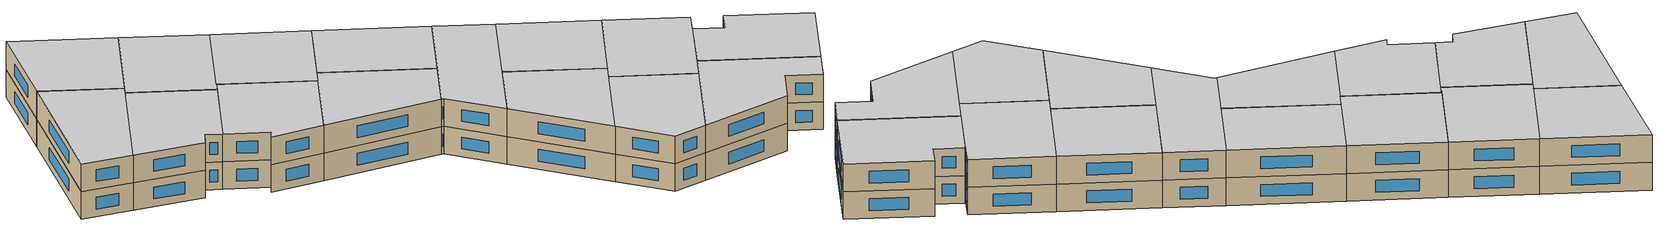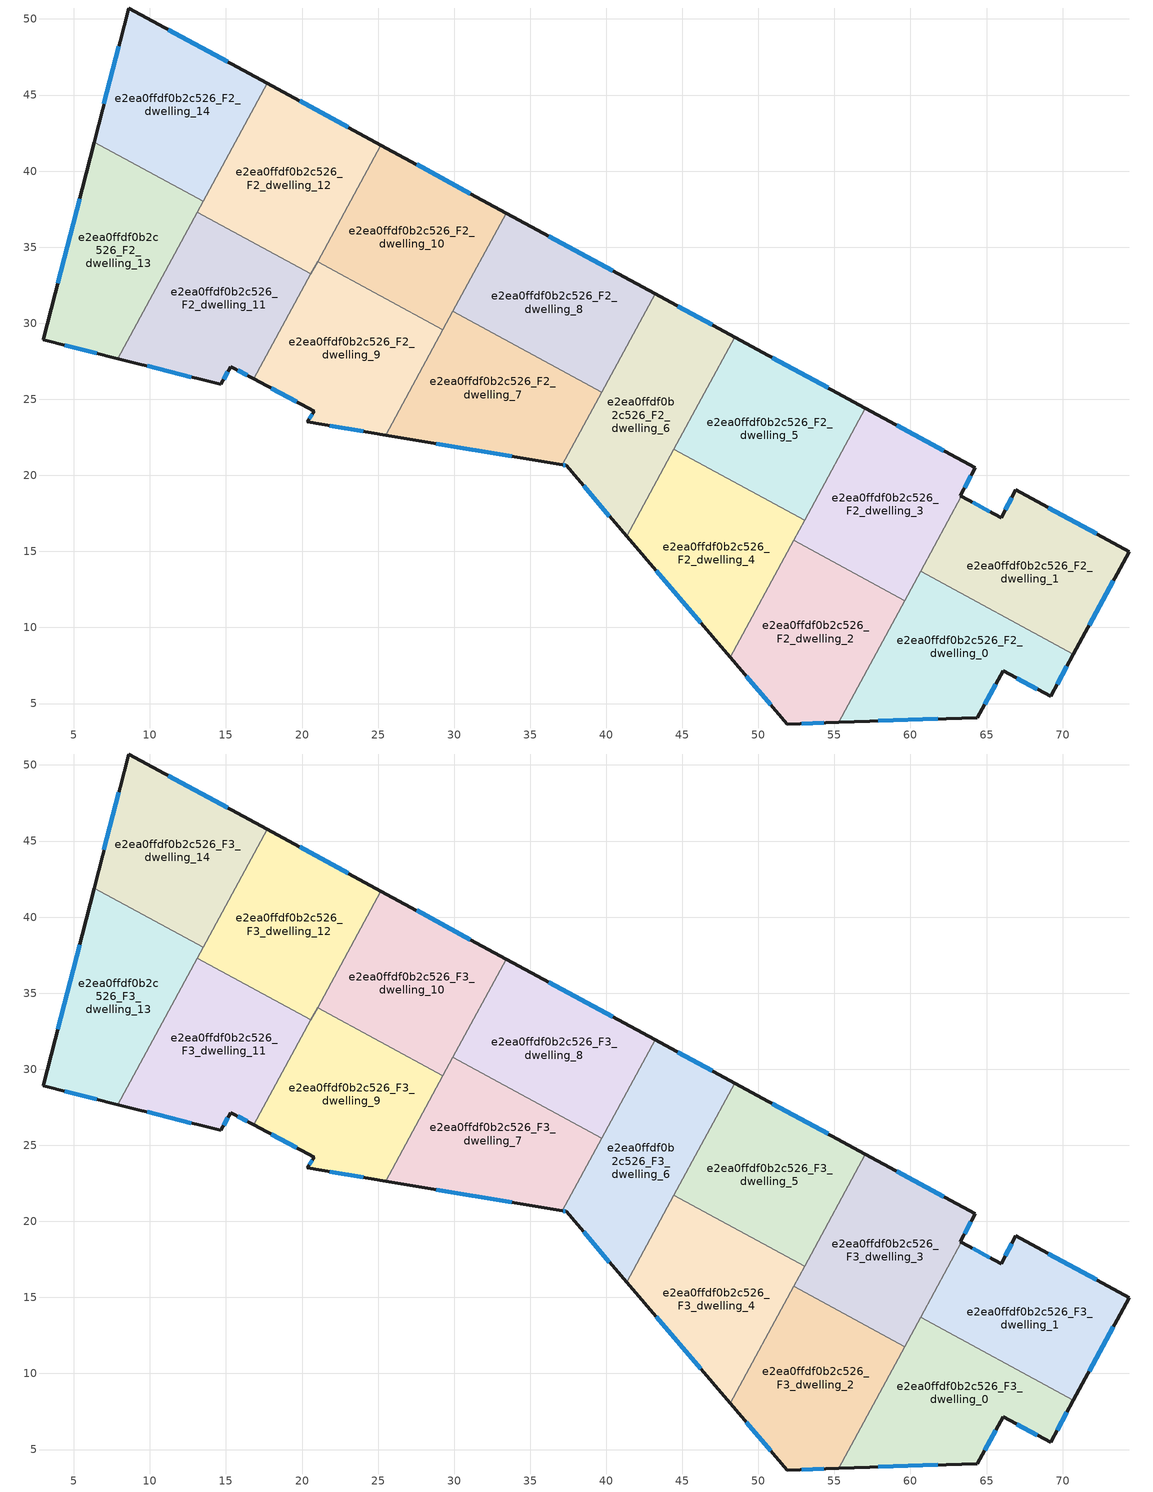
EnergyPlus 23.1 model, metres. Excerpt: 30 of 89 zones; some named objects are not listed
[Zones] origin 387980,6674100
e2ea0ffdf0b2c526_F2_dwelling_0
 floor to e2ea0ffdf0b2c526_F1_dwelling_0 (EU_floor_Construction): 70.71,8.22 69.22,5.47 66.1,7.14 64.4,4.07 55.28,3.77 60.66,13.68 z6
 wall outside (EU_wall_Construction): 55.28,3.77 64.4,4.07 66.1,7.14 69.22,5.47 70.71,8.22 z6:9
 wall to e2ea0ffdf0b2c526_F2_dwelling_1 (EU_wall_Construction): 70.71,8.22 60.66,13.68 z6:9
 wall to e2ea0ffdf0b2c526_F2_dwelling_2 (EU_wall_Construction): 59.62,11.77 55.28,3.77 z6:9
 wall to e2ea0ffdf0b2c526_F2_dwelling_3 (EU_wall_Construction): 60.66,13.68 59.62,11.77 z6:9
 window (EU_Window_Construction): 57.88,3.85 61.79,3.99 / 69.64,6.26 70.28,7.44 / 66.99,6.66 68.33,5.95 / 64.89,4.95 65.62,6.26 z6.86:8.14
e2ea0ffdf0b2c526_F2_dwelling_1
 floor to e2ea0ffdf0b2c526_F1_dwelling_1 (EU_floor_Construction): 74.39,14.99 70.71,8.22 60.66,13.68 63.34,18.62 65.96,17.2 66.93,19.04 z6
 wall outside (EU_wall_Construction): 70.71,8.22 74.39,14.99 66.93,19.04 65.96,17.2 63.34,18.62 z6:9
 wall to e2ea0ffdf0b2c526_F2_dwelling_3 (EU_wall_Construction): 63.34,18.62 60.66,13.68 z6:9
 window (EU_Window_Construction): 66.66,18.51 66.24,17.73 / 72.26,16.15 69.06,17.88 / 71.76,10.16 73.34,13.06 / 65.21,17.61 64.09,18.22 z6.86:8.14
e2ea0ffdf0b2c526_F2_dwelling_10
 floor to e2ea0ffdf0b2c526_F1_dwelling_10 (EU_floor_Construction): 33.42,37.24 29.26,29.57 21.02,34.04 25.19,41.72 z6
 wall outside (EU_wall_Construction): 33.42,37.24 25.19,41.72 z6:9
 wall to e2ea0ffdf0b2c526_F2_dwelling_9 (EU_wall_Construction): 21.02,34.04 29.26,29.57 z6:9
 wall to e2ea0ffdf0b2c526_F2_dwelling_12 (EU_wall_Construction): 25.19,41.72 21.02,34.04 z6:9
 wall to e2ea0ffdf0b2c526_F2_dwelling_8 (EU_wall_Construction): 29.92,30.78 33.42,37.24 z6:9
 wall to e2ea0ffdf0b2c526_F2_dwelling_7 (EU_wall_Construction): 29.26,29.57 29.92,30.78 z6:9
 window (EU_Window_Construction): 31.07,38.52 27.54,40.44 z6.86:8.14
e2ea0ffdf0b2c526_F2_dwelling_11
 floor to e2ea0ffdf0b2c526_F1_dwelling_11 (EU_floor_Construction): 20.59,33.25 16.83,26.34 15.33,27.14 14.64,25.98 7.89,27.68 13.12,37.3 z6
 wall outside (EU_wall_Construction): 7.89,27.68 14.64,25.98 15.33,27.14 16.83,26.34 z6:9
 wall to e2ea0ffdf0b2c526_F2_dwelling_12 (EU_wall_Construction): 20.59,33.25 13.12,37.3 z6:9
 wall to e2ea0ffdf0b2c526_F2_dwelling_13 (EU_wall_Construction): 13.12,37.3 7.89,27.68 z6:9
 wall to e2ea0ffdf0b2c526_F2_dwelling_9 (EU_wall_Construction): 16.83,26.34 20.59,33.25 z6:9
 window (EU_Window_Construction): 15.76,26.91 16.4,26.57 / 14.84,26.31 15.13,26.81 / 9.82,27.19 12.71,26.46 z6.86:8.14
e2ea0ffdf0b2c526_F2_dwelling_12
 floor to e2ea0ffdf0b2c526_F1_dwelling_12 (EU_floor_Construction): 25.19,41.72 20.59,33.25 13.12,37.3 17.72,45.77 z6
 wall outside (EU_wall_Construction): 25.19,41.72 17.72,45.77 z6:9
 wall to e2ea0ffdf0b2c526_F2_dwelling_14 (EU_wall_Construction): 17.72,45.77 13.5,38.01 z6:9
 wall to e2ea0ffdf0b2c526_F2_dwelling_9 (EU_wall_Construction): 20.59,33.25 21.02,34.04 z6:9
 wall to e2ea0ffdf0b2c526_F2_dwelling_13 (EU_wall_Construction): 13.5,38.01 13.12,37.31 z6:9
 window (EU_Window_Construction): 23.05,42.87 19.85,44.61 z6.86:8.14
e2ea0ffdf0b2c526_F2_dwelling_13
 floor to e2ea0ffdf0b2c526_F1_dwelling_13 (EU_floor_Construction): 13.5,38.01 7.89,27.68 2.98,28.92 6.33,41.9 z6
 wall outside (EU_wall_Construction): 6.33,41.9 2.98,28.92 7.89,27.68 z6:9
 wall to e2ea0ffdf0b2c526_F2_dwelling_14 (EU_wall_Construction): 13.5,38.01 6.33,41.9 z6:9
 window (EU_Window_Construction): 5.38,38.19 3.94,32.63 / 4.39,28.56 6.49,28.03 z6.86:8.14
e2ea0ffdf0b2c526_F2_dwelling_14
 floor to e2ea0ffdf0b2c526_F1_dwelling_14 (EU_floor_Construction): 17.72,45.77 13.5,38.01 6.33,41.9 8.61,50.72 z6
 wall outside (EU_wall_Construction): 17.72,45.77 8.61,50.72 6.33,41.9 z6:9
 window (EU_Window_Construction): 7.96,48.2 6.98,44.42 / 15.12,47.19 11.21,49.31 z6.86:8.14
e2ea0ffdf0b2c526_F2_dwelling_2
 floor to e2ea0ffdf0b2c526_F1_dwelling_2 (EU_floor_Construction): 59.62,11.77 55.28,3.77 51.89,3.65 48.14,8.04 52.32,15.74 z6
 wall outside (EU_wall_Construction): 48.14,8.04 51.89,3.65 55.28,3.77 z6:9
 wall to e2ea0ffdf0b2c526_F2_dwelling_3 (EU_wall_Construction): 59.62,11.77 52.32,15.74 z6:9
 wall to e2ea0ffdf0b2c526_F2_dwelling_4 (EU_wall_Construction): 52.32,15.74 48.14,8.04 z6:9
 window (EU_Window_Construction): 49.21,6.79 50.82,4.91 / 52.86,3.69 54.31,3.73 z6.86:8.14
e2ea0ffdf0b2c526_F2_dwelling_3
 floor to e2ea0ffdf0b2c526_F1_dwelling_3 (EU_floor_Construction): 64.25,20.5 63.28,18.66 63.34,18.62 59.62,11.77 52.32,15.74 57.04,24.42 z6
 wall outside (EU_wall_Construction): 63.34,18.62 63.28,18.66 64.25,20.5 57.04,24.42 z6:9
 wall to e2ea0ffdf0b2c526_F2_dwelling_5 (EU_wall_Construction): 57.04,24.42 53.04,17.05 z6:9
 wall to e2ea0ffdf0b2c526_F2_dwelling_4 (EU_wall_Construction): 53.03,17.05 52.32,15.74 z6:9
 window (EU_Window_Construction): 62.19,21.62 59.1,23.3 / 63.55,19.18 63.97,19.97 z6.86:8.14
e2ea0ffdf0b2c526_F2_dwelling_4
 floor to e2ea0ffdf0b2c526_F1_dwelling_4 (EU_floor_Construction): 53.03,17.05 48.14,8.04 41.34,16 44.45,21.71 z6
 wall outside (EU_wall_Construction): 41.34,16 48.14,8.04 z6:9
 wall to e2ea0ffdf0b2c526_F2_dwelling_5 (EU_wall_Construction): 53.03,17.05 44.45,21.71 z6:9
 wall to e2ea0ffdf0b2c526_F2_dwelling_6 (EU_wall_Construction): 44.45,21.71 41.34,16 z6:9
 window (EU_Window_Construction): 43.29,13.72 46.2,10.31 z6.86:8.14
e2ea0ffdf0b2c526_F2_dwelling_5
 floor to e2ea0ffdf0b2c526_F1_dwelling_5 (EU_floor_Construction): 57.04,24.42 53.03,17.05 44.45,21.71 48.45,29.08 z6
 wall outside (EU_wall_Construction): 57.04,24.42 48.45,29.08 z6:9
 wall to e2ea0ffdf0b2c526_F2_dwelling_6 (EU_wall_Construction): 48.45,29.08 44.45,21.71 z6:9
 window (EU_Window_Construction): 54.58,25.75 50.9,27.75 z6.86:8.14
e2ea0ffdf0b2c526_F2_dwelling_6
 floor to e2ea0ffdf0b2c526_F1_dwelling_6 (EU_floor_Construction): 48.45,29.08 41.34,16 37.37,20.65 37.12,20.69 43.22,31.92 z6
 wall outside (EU_wall_Construction): 48.45,29.08 43.22,31.92 / 37.12,20.69 37.37,20.65 41.34,16 z6:9
 wall to e2ea0ffdf0b2c526_F2_dwelling_8 (EU_wall_Construction): 43.22,31.92 39.71,25.47 z6:9
 wall to e2ea0ffdf0b2c526_F2_dwelling_7 (EU_wall_Construction): 39.71,25.46 37.12,20.69 z6:9
 window (EU_Window_Construction): 46.95,29.89 44.71,31.11 / 38.51,19.32 40.21,17.33 / 37.19,20.68 37.3,20.66 z6.86:8.14
e2ea0ffdf0b2c526_F2_dwelling_7
 floor to e2ea0ffdf0b2c526_F1_dwelling_7 (EU_floor_Construction): 39.71,25.46 37.12,20.69 25.5,22.65 29.92,30.78 z6
 wall outside (EU_wall_Construction): 25.5,22.65 37.12,20.69 z6:9
 wall to e2ea0ffdf0b2c526_F2_dwelling_8 (EU_wall_Construction): 39.71,25.46 29.92,30.78 z6:9
 wall to e2ea0ffdf0b2c526_F2_dwelling_9 (EU_wall_Construction): 29.26,29.57 25.5,22.65 z6:9
 window (EU_Window_Construction): 28.82,22.09 33.8,21.25 z6.86:8.14
e2ea0ffdf0b2c526_F2_dwelling_8
 floor to e2ea0ffdf0b2c526_F1_dwelling_8 (EU_floor_Construction): 43.22,31.92 39.71,25.46 29.92,30.78 33.42,37.24 z6
 wall outside (EU_wall_Construction): 43.22,31.92 33.42,37.24 z6:9
 window (EU_Window_Construction): 40.42,33.44 36.22,35.72 z6.86:8.14
e2ea0ffdf0b2c526_F2_dwelling_9
 floor to e2ea0ffdf0b2c526_F1_dwelling_9 (EU_floor_Construction): 29.26,29.57 25.5,22.65 20.34,23.51 20.79,24.23 16.83,26.34 21.02,34.04 z6
 wall outside (EU_wall_Construction): 16.83,26.34 20.79,24.23 20.34,23.51 25.5,22.65 z6:9
 window (EU_Window_Construction): 20.66,24.02 20.47,23.72 / 17.96,25.74 19.66,24.83 / 21.82,23.26 24.02,22.89 z6.86:8.14
e2ea0ffdf0b2c526_F3_dwelling_0
 floor to e2ea0ffdf0b2c526_F2_dwelling_0 (EU_floor_Construction): 70.71,8.22 69.22,5.47 66.1,7.14 64.4,4.07 55.28,3.77 60.66,13.68 z9
 wall outside (EU_wall_Construction): 55.28,3.77 64.4,4.07 66.1,7.14 69.22,5.47 70.71,8.22 z9:12
 wall to e2ea0ffdf0b2c526_F3_dwelling_1 (EU_wall_Construction): 70.71,8.22 60.66,13.68 z9:12
 wall to e2ea0ffdf0b2c526_F3_dwelling_2 (EU_wall_Construction): 59.62,11.77 55.28,3.77 z9:12
 wall to e2ea0ffdf0b2c526_F3_dwelling_3 (EU_wall_Construction): 60.66,13.68 59.62,11.77 z9:12
 window (EU_Window_Construction): 57.88,3.85 61.79,3.99 / 69.64,6.26 70.28,7.44 / 66.99,6.66 68.33,5.95 / 64.89,4.95 65.62,6.26 z9.86:11.14
 ceiling to e2ea0ffdf0b2c526_F4_dwelling_0 (EU_floor_Construction): 69.22,5.47 70.71,8.22 60.66,13.68 55.28,3.77 64.4,4.07 66.1,7.14 z12
e2ea0ffdf0b2c526_F3_dwelling_1
 floor to e2ea0ffdf0b2c526_F2_dwelling_1 (EU_floor_Construction): 74.39,14.99 70.71,8.22 60.66,13.68 63.34,18.62 65.96,17.2 66.93,19.04 z9
 wall outside (EU_wall_Construction): 70.71,8.22 74.39,14.99 66.93,19.04 65.96,17.2 63.34,18.62 z9:12
 wall to e2ea0ffdf0b2c526_F3_dwelling_3 (EU_wall_Construction): 63.34,18.62 60.66,13.68 z9:12
 window (EU_Window_Construction): 66.66,18.51 66.24,17.73 / 72.26,16.15 69.06,17.88 / 71.76,10.16 73.34,13.06 / 65.21,17.61 64.09,18.22 z9.86:11.14
 ceiling to e2ea0ffdf0b2c526_F4_dwelling_1 (EU_floor_Construction): 70.71,8.22 74.39,14.99 66.93,19.04 65.96,17.2 63.34,18.62 60.66,13.68 z12
e2ea0ffdf0b2c526_F3_dwelling_10
 floor to e2ea0ffdf0b2c526_F2_dwelling_10 (EU_floor_Construction): 33.42,37.24 29.26,29.57 21.02,34.04 25.19,41.72 z9
 wall outside (EU_wall_Construction): 33.42,37.24 25.19,41.72 z9:12
 wall to e2ea0ffdf0b2c526_F3_dwelling_9 (EU_wall_Construction): 21.02,34.04 29.26,29.57 z9:12
 wall to e2ea0ffdf0b2c526_F3_dwelling_12 (EU_wall_Construction): 25.19,41.72 21.02,34.04 z9:12
 wall to e2ea0ffdf0b2c526_F3_dwelling_8 (EU_wall_Construction): 29.92,30.78 33.42,37.24 z9:12
 wall to e2ea0ffdf0b2c526_F3_dwelling_7 (EU_wall_Construction): 29.26,29.57 29.92,30.78 z9:12
 window (EU_Window_Construction): 31.07,38.52 27.54,40.44 z9.86:11.14
 ceiling to e2ea0ffdf0b2c526_F4_dwelling_10 (EU_floor_Construction): 29.26,29.57 33.42,37.24 25.19,41.72 21.02,34.04 z12
e2ea0ffdf0b2c526_F3_dwelling_11
 floor to e2ea0ffdf0b2c526_F2_dwelling_11 (EU_floor_Construction): 20.59,33.25 16.83,26.34 15.33,27.14 14.64,25.98 7.89,27.68 13.12,37.3 z9
 wall outside (EU_wall_Construction): 7.89,27.68 14.64,25.98 15.33,27.14 16.83,26.34 z9:12
 wall to e2ea0ffdf0b2c526_F3_dwelling_12 (EU_wall_Construction): 20.59,33.25 13.12,37.3 z9:12
 wall to e2ea0ffdf0b2c526_F3_dwelling_13 (EU_wall_Construction): 13.12,37.3 7.89,27.68 z9:12
 wall to e2ea0ffdf0b2c526_F3_dwelling_9 (EU_wall_Construction): 16.83,26.34 20.59,33.25 z9:12
 window (EU_Window_Construction): 15.76,26.91 16.4,26.57 / 14.84,26.31 15.13,26.81 / 9.82,27.19 12.71,26.46 z9.86:11.14
 ceiling to e2ea0ffdf0b2c526_F4_dwelling_11 (EU_floor_Construction): 16.83,26.34 20.59,33.25 13.12,37.3 7.89,27.68 14.64,25.98 15.33,27.14 z12
e2ea0ffdf0b2c526_F3_dwelling_12
 floor to e2ea0ffdf0b2c526_F2_dwelling_12 (EU_floor_Construction): 25.19,41.72 20.59,33.25 13.12,37.3 17.72,45.77 z9
 wall outside (EU_wall_Construction): 25.19,41.72 17.72,45.77 z9:12
 wall to e2ea0ffdf0b2c526_F3_dwelling_14 (EU_wall_Construction): 17.72,45.77 13.5,38.01 z9:12
 wall to e2ea0ffdf0b2c526_F3_dwelling_9 (EU_wall_Construction): 20.59,33.25 21.02,34.04 z9:12
 wall to e2ea0ffdf0b2c526_F3_dwelling_13 (EU_wall_Construction): 13.5,38.01 13.12,37.31 z9:12
 window (EU_Window_Construction): 23.05,42.87 19.85,44.61 z9.86:11.14
 ceiling to e2ea0ffdf0b2c526_F4_dwelling_12 (EU_floor_Construction): 20.59,33.25 25.19,41.72 17.72,45.77 13.12,37.3 z12
e2ea0ffdf0b2c526_F3_dwelling_13
 floor to e2ea0ffdf0b2c526_F2_dwelling_13 (EU_floor_Construction): 13.5,38.01 7.89,27.68 2.98,28.92 6.33,41.9 z9
 wall outside (EU_wall_Construction): 6.33,41.9 2.98,28.92 7.89,27.68 z9:12
 wall to e2ea0ffdf0b2c526_F3_dwelling_14 (EU_wall_Construction): 13.5,38.01 6.33,41.9 z9:12
 window (EU_Window_Construction): 5.38,38.19 3.94,32.63 / 4.39,28.56 6.49,28.03 z9.86:11.14
 ceiling to e2ea0ffdf0b2c526_F4_dwelling_13 (EU_floor_Construction): 7.89,27.68 13.5,38.01 6.33,41.9 2.98,28.92 z12
e2ea0ffdf0b2c526_F3_dwelling_14
 floor to e2ea0ffdf0b2c526_F2_dwelling_14 (EU_floor_Construction): 17.72,45.77 13.5,38.01 6.33,41.9 8.61,50.72 z9
 wall outside (EU_wall_Construction): 17.72,45.77 8.61,50.72 6.33,41.9 z9:12
 window (EU_Window_Construction): 7.96,48.2 6.98,44.42 / 15.12,47.19 11.21,49.31 z9.86:11.14
 ceiling to e2ea0ffdf0b2c526_F4_dwelling_14 (EU_floor_Construction): 13.5,38.01 17.72,45.77 8.61,50.72 6.33,41.9 z12
e2ea0ffdf0b2c526_F3_dwelling_2
 floor to e2ea0ffdf0b2c526_F2_dwelling_2 (EU_floor_Construction): 59.62,11.77 55.28,3.77 51.89,3.65 48.14,8.04 52.32,15.74 z9
 wall outside (EU_wall_Construction): 48.14,8.04 51.89,3.65 55.28,3.77 z9:12
 wall to e2ea0ffdf0b2c526_F3_dwelling_3 (EU_wall_Construction): 59.62,11.77 52.32,15.74 z9:12
 wall to e2ea0ffdf0b2c526_F3_dwelling_4 (EU_wall_Construction): 52.32,15.74 48.14,8.04 z9:12
 window (EU_Window_Construction): 49.21,6.79 50.82,4.91 / 52.86,3.69 54.31,3.73 z9.86:11.14
 ceiling to e2ea0ffdf0b2c526_F4_dwelling_2 (EU_floor_Construction): 55.28,3.77 59.62,11.77 52.32,15.74 48.14,8.04 51.89,3.65 z12
e2ea0ffdf0b2c526_F3_dwelling_3
 floor to e2ea0ffdf0b2c526_F2_dwelling_3 (EU_floor_Construction): 64.25,20.5 63.28,18.66 63.34,18.62 59.62,11.77 52.32,15.74 57.04,24.42 z9
 wall outside (EU_wall_Construction): 63.34,18.62 63.28,18.66 64.25,20.5 57.04,24.42 z9:12
 wall to e2ea0ffdf0b2c526_F3_dwelling_5 (EU_wall_Construction): 57.04,24.42 53.04,17.05 z9:12
 wall to e2ea0ffdf0b2c526_F3_dwelling_4 (EU_wall_Construction): 53.03,17.05 52.32,15.74 z9:12
 window (EU_Window_Construction): 62.19,21.62 59.1,23.3 / 63.55,19.18 63.97,19.97 z9.86:11.14
 ceiling to e2ea0ffdf0b2c526_F4_dwelling_3 (EU_floor_Construction): 59.62,11.77 63.34,18.62 63.28,18.66 64.25,20.5 57.04,24.42 52.32,15.74 z12
e2ea0ffdf0b2c526_F3_dwelling_4
 floor to e2ea0ffdf0b2c526_F2_dwelling_4 (EU_floor_Construction): 53.03,17.05 48.14,8.04 41.34,16 44.45,21.71 z9
 wall outside (EU_wall_Construction): 41.34,16 48.14,8.04 z9:12
 wall to e2ea0ffdf0b2c526_F3_dwelling_5 (EU_wall_Construction): 53.03,17.05 44.45,21.71 z9:12
 wall to e2ea0ffdf0b2c526_F3_dwelling_6 (EU_wall_Construction): 44.45,21.71 41.34,16 z9:12
 window (EU_Window_Construction): 43.29,13.72 46.2,10.31 z9.86:11.14
 ceiling to e2ea0ffdf0b2c526_F4_dwelling_4 (EU_floor_Construction): 48.14,8.04 53.03,17.05 44.45,21.71 41.34,16 z12
e2ea0ffdf0b2c526_F3_dwelling_5
 floor to e2ea0ffdf0b2c526_F2_dwelling_5 (EU_floor_Construction): 57.04,24.42 53.03,17.05 44.45,21.71 48.45,29.08 z9
 wall outside (EU_wall_Construction): 57.04,24.42 48.45,29.08 z9:12
 wall to e2ea0ffdf0b2c526_F3_dwelling_6 (EU_wall_Construction): 48.45,29.08 44.45,21.71 z9:12
 window (EU_Window_Construction): 54.58,25.75 50.9,27.75 z9.86:11.14
 ceiling to e2ea0ffdf0b2c526_F4_dwelling_5 (EU_floor_Construction): 53.03,17.05 57.04,24.42 48.45,29.08 44.45,21.71 z12
e2ea0ffdf0b2c526_F3_dwelling_6
 floor to e2ea0ffdf0b2c526_F2_dwelling_6 (EU_floor_Construction): 48.45,29.08 41.34,16 37.37,20.65 37.12,20.69 43.22,31.92 z9
 wall outside (EU_wall_Construction): 48.45,29.08 43.22,31.92 / 37.12,20.69 37.37,20.65 41.34,16 z9:12
 wall to e2ea0ffdf0b2c526_F3_dwelling_8 (EU_wall_Construction): 43.22,31.92 39.71,25.47 z9:12
 wall to e2ea0ffdf0b2c526_F3_dwelling_7 (EU_wall_Construction): 39.71,25.46 37.12,20.69 z9:12
 window (EU_Window_Construction): 46.95,29.89 44.71,31.11 / 38.51,19.32 40.21,17.33 / 37.19,20.68 37.3,20.66 z9.86:11.14
 ceiling to e2ea0ffdf0b2c526_F4_dwelling_6 (EU_floor_Construction): 41.34,16 48.45,29.08 43.22,31.92 37.12,20.69 37.37,20.65 z12
e2ea0ffdf0b2c526_F3_dwelling_7
 floor to e2ea0ffdf0b2c526_F2_dwelling_7 (EU_floor_Construction): 39.71,25.46 37.12,20.69 25.5,22.65 29.92,30.78 z9
 wall outside (EU_wall_Construction): 25.5,22.65 37.12,20.69 z9:12
 wall to e2ea0ffdf0b2c526_F3_dwelling_8 (EU_wall_Construction): 39.71,25.46 29.92,30.78 z9:12
 wall to e2ea0ffdf0b2c526_F3_dwelling_9 (EU_wall_Construction): 29.26,29.57 25.5,22.65 z9:12
 window (EU_Window_Construction): 28.82,22.09 33.8,21.25 z9.86:11.14
 ceiling to e2ea0ffdf0b2c526_F4_dwelling_7 (EU_floor_Construction): 37.12,20.69 39.71,25.46 29.92,30.78 25.5,22.65 z12
e2ea0ffdf0b2c526_F3_dwelling_8
 floor to e2ea0ffdf0b2c526_F2_dwelling_8 (EU_floor_Construction): 43.22,31.92 39.71,25.46 29.92,30.78 33.42,37.24 z9
 wall outside (EU_wall_Construction): 43.22,31.92 33.42,37.24 z9:12
 window (EU_Window_Construction): 40.42,33.44 36.22,35.72 z9.86:11.14
 ceiling to e2ea0ffdf0b2c526_F4_dwelling_8 (EU_floor_Construction): 39.71,25.46 43.22,31.92 33.42,37.24 29.92,30.78 z12
e2ea0ffdf0b2c526_F3_dwelling_9
 floor to e2ea0ffdf0b2c526_F2_dwelling_9 (EU_floor_Construction): 29.26,29.57 25.5,22.65 20.34,23.51 20.79,24.23 16.83,26.34 21.02,34.04 z9
 wall outside (EU_wall_Construction): 16.83,26.34 20.79,24.23 20.34,23.51 25.5,22.65 z9:12
 window (EU_Window_Construction): 20.66,24.02 20.47,23.72 / 17.96,25.74 19.66,24.83 / 21.82,23.26 24.02,22.89 z9.86:11.14
 ceiling to e2ea0ffdf0b2c526_F4_dwelling_9 (EU_floor_Construction): 25.5,22.65 29.26,29.57 21.02,34.04 16.83,26.34 20.79,24.23 20.34,23.51 z12
[Building]
EU S2 Campaign: North Axis=0; Terrain=City; Solar Distribution=FullExterior
[Site:Location]
Helsinki-Vantaa.AP: Latitude=60.317; Longitude=24.963; Time Zone=2; Elevation=54.6
[SizingPeriod:WeatherFileDays]
AnnualSizingPeriod: Begin Month=1; Begin Day of Month=1; End Month=12; End Day of Month=31; Day of Week for Start Day=Monday; Use Weather File Daylight Saving Period=No; Use Weather File Rain and Snow Indicators=No
[MATERIAL]
EU_InternalMass_Material: Roughness=MediumRough; Thickness=0.1; Conductivity=1; Density=1800; Specific Heat=900; Thermal Absorptance=0.9; Solar Absorptance=0.7; Visible Absorptance=0.7
[MATERIAL:NOMASS] Roughness=MediumRough; Thermal Absorptance=0.9; Solar Absorptance=0.7; Visible Absorptance=0.7
Name | Thermal Resistance
EU_wall_NoMass | 5.91765
EU_floor_NoMass | 6.2875
[WINDOWMATERIAL:SIMPLEGLAZINGSYSTEM]
EU_Window_SimpleGlazing: UFactor=0.994035; Solar Heat Gain Coefficient=0.7; Visible Transmittance=0.7
[CONSTRUCTION]
EU_wall_Construction: EU_wall_NoMass
EU_floor_Construction: EU_floor_NoMass
EU_Window_Construction: EU_Window_SimpleGlazing
EU_InternalMass_Construction: EU_InternalMass_Material
[ZONE] Type=1; Multiplier=1; Ceiling Height=autocalculate; Floor Area=autocalculate; Part of Total Floor Area=Yes
Name | Volume
e2ea0ffdf0b2c526_F2_dwelling_0; e2ea0ffdf0b2c526_F3_dwelling_0 | 245.639
e2ea0ffdf0b2c526_F2_dwelling_1; e2ea0ffdf0b2c526_F3_dwelling_1 | 245.644
e2ea0ffdf0b2c526_F2_dwelling_10; e2ea0ffdf0b2c526_F3_dwelling_10; e2ea0ffdf0b2c526_F2_dwelling_4; e2ea0ffdf0b2c526_F3_dwelling_4 | 245.629
e2ea0ffdf0b2c526_F2_dwelling_11; e2ea0ffdf0b2c526_F3_dwelling_11 | 245.632
e2ea0ffdf0b2c526_F2_dwelling_12; e2ea0ffdf0b2c526_F3_dwelling_12 | 245.624
e2ea0ffdf0b2c526_F2_dwelling_13; e2ea0ffdf0b2c526_F3_dwelling_13 | 245.628
e2ea0ffdf0b2c526_F2_dwelling_14; e2ea0ffdf0b2c526_F3_dwelling_14 | 245.63
e2ea0ffdf0b2c526_F2_dwelling_2; e2ea0ffdf0b2c526_F3_dwelling_2 | 245.616
e2ea0ffdf0b2c526_F2_dwelling_3; e2ea0ffdf0b2c526_F3_dwelling_3 | 245.606
e2ea0ffdf0b2c526_F2_dwelling_5; e2ea0ffdf0b2c526_F3_dwelling_5 | 245.646
e2ea0ffdf0b2c526_F2_dwelling_6; e2ea0ffdf0b2c526_F3_dwelling_6 | 245.645
e2ea0ffdf0b2c526_F2_dwelling_7; e2ea0ffdf0b2c526_F3_dwelling_7 | 245.613
e2ea0ffdf0b2c526_F2_dwelling_8; e2ea0ffdf0b2c526_F3_dwelling_8 | 245.642
e2ea0ffdf0b2c526_F2_dwelling_9; e2ea0ffdf0b2c526_F3_dwelling_9 | 245.641
[INTERNALMASS] Construction=EU_InternalMass_Construction
Name | Zone or ZoneList | Surface Area
e2ea0ffdf0b2c526_F2_dwelling_0_EU_InternalMass | e2ea0ffdf0b2c526_F2_dwelling_0 | 81.8776
e2ea0ffdf0b2c526_F2_dwelling_1_EU_InternalMass | e2ea0ffdf0b2c526_F2_dwelling_1 | 81.8821
e2ea0ffdf0b2c526_F2_dwelling_2_EU_InternalMass | e2ea0ffdf0b2c526_F2_dwelling_2 | 81.8717
e2ea0ffdf0b2c526_F2_dwelling_3_EU_InternalMass | e2ea0ffdf0b2c526_F2_dwelling_3 | 81.8712
e2ea0ffdf0b2c526_F2_dwelling_4_EU_InternalMass | e2ea0ffdf0b2c526_F2_dwelling_4 | 81.8772
e2ea0ffdf0b2c526_F2_dwelling_5_EU_InternalMass | e2ea0ffdf0b2c526_F2_dwelling_5 | 81.8812
e2ea0ffdf0b2c526_F2_dwelling_6_EU_InternalMass | e2ea0ffdf0b2c526_F2_dwelling_6 | 81.8815
e2ea0ffdf0b2c526_F2_dwelling_7_EU_InternalMass | e2ea0ffdf0b2c526_F2_dwelling_7 | 81.8726
e2ea0ffdf0b2c526_F2_dwelling_8_EU_InternalMass | e2ea0ffdf0b2c526_F2_dwelling_8 | 81.8795
e2ea0ffdf0b2c526_F2_dwelling_9_EU_InternalMass | e2ea0ffdf0b2c526_F2_dwelling_9 | 81.8802
e2ea0ffdf0b2c526_F2_dwelling_10_EU_InternalMass | e2ea0ffdf0b2c526_F2_dwelling_10 | 81.8806
e2ea0ffdf0b2c526_F2_dwelling_11_EU_InternalMass | e2ea0ffdf0b2c526_F2_dwelling_11 | 81.8764
e2ea0ffdf0b2c526_F2_dwelling_12_EU_InternalMass | e2ea0ffdf0b2c526_F2_dwelling_12 | 81.8767
e2ea0ffdf0b2c526_F2_dwelling_13_EU_InternalMass | e2ea0ffdf0b2c526_F2_dwelling_13 | 81.8769
e2ea0ffdf0b2c526_F2_dwelling_14_EU_InternalMass | e2ea0ffdf0b2c526_F2_dwelling_14 | 81.8765
e2ea0ffdf0b2c526_F3_dwelling_0_EU_InternalMass | e2ea0ffdf0b2c526_F3_dwelling_0 | 81.8776
e2ea0ffdf0b2c526_F3_dwelling_1_EU_InternalMass | e2ea0ffdf0b2c526_F3_dwelling_1 | 81.8821
e2ea0ffdf0b2c526_F3_dwelling_2_EU_InternalMass | e2ea0ffdf0b2c526_F3_dwelling_2 | 81.8717
e2ea0ffdf0b2c526_F3_dwelling_3_EU_InternalMass | e2ea0ffdf0b2c526_F3_dwelling_3 | 81.8712
e2ea0ffdf0b2c526_F3_dwelling_4_EU_InternalMass | e2ea0ffdf0b2c526_F3_dwelling_4 | 81.8772
e2ea0ffdf0b2c526_F3_dwelling_5_EU_InternalMass | e2ea0ffdf0b2c526_F3_dwelling_5 | 81.8812
e2ea0ffdf0b2c526_F3_dwelling_6_EU_InternalMass | e2ea0ffdf0b2c526_F3_dwelling_6 | 81.8815
e2ea0ffdf0b2c526_F3_dwelling_7_EU_InternalMass | e2ea0ffdf0b2c526_F3_dwelling_7 | 81.8726
e2ea0ffdf0b2c526_F3_dwelling_8_EU_InternalMass | e2ea0ffdf0b2c526_F3_dwelling_8 | 81.8795
e2ea0ffdf0b2c526_F3_dwelling_9_EU_InternalMass | e2ea0ffdf0b2c526_F3_dwelling_9 | 81.8802
e2ea0ffdf0b2c526_F3_dwelling_10_EU_InternalMass | e2ea0ffdf0b2c526_F3_dwelling_10 | 81.8806
e2ea0ffdf0b2c526_F3_dwelling_11_EU_InternalMass | e2ea0ffdf0b2c526_F3_dwelling_11 | 81.8764
e2ea0ffdf0b2c526_F3_dwelling_12_EU_InternalMass | e2ea0ffdf0b2c526_F3_dwelling_12 | 81.8767
e2ea0ffdf0b2c526_F3_dwelling_13_EU_InternalMass | e2ea0ffdf0b2c526_F3_dwelling_13 | 81.8769
e2ea0ffdf0b2c526_F3_dwelling_14_EU_InternalMass | e2ea0ffdf0b2c526_F3_dwelling_14 | 81.8765
[OTHEREQUIPMENT] Fuel Type=Electricity; Design Level Calculation Method=Watts/Area; Power per Zone Floor Area=1; Fraction Latent=0; Fraction Radiant=0; Fraction Lost=0; Carbon Dioxide Generation Rate=0; EndUse Subcategory=EU_Step8_InternalGains
Name | Zone or ZoneList or Space or SpaceList | Schedule
EU_Step8_InternalGain_e2ea0ffdf0b2c526_F2_dwelling_0_f000 | e2ea0ffdf0b2c526_F2_dwelling_0 | EU_Step8_GainSchedule_e2ea0ffdf0b2c526_F2_dwelling_0_f000
EU_Step8_InternalGain_e2ea0ffdf0b2c526_F2_dwelling_1_f000 | e2ea0ffdf0b2c526_F2_dwelling_1 | EU_Step8_GainSchedule_e2ea0ffdf0b2c526_F2_dwelling_1_f000
EU_Step8_InternalGain_e2ea0ffdf0b2c526_F2_dwelling_2_f000 | e2ea0ffdf0b2c526_F2_dwelling_2 | EU_Step8_GainSchedule_e2ea0ffdf0b2c526_F2_dwelling_2_f000
EU_Step8_InternalGain_e2ea0ffdf0b2c526_F2_dwelling_3_f000 | e2ea0ffdf0b2c526_F2_dwelling_3 | EU_Step8_GainSchedule_e2ea0ffdf0b2c526_F2_dwelling_3_f000
EU_Step8_InternalGain_e2ea0ffdf0b2c526_F2_dwelling_4_f000 | e2ea0ffdf0b2c526_F2_dwelling_4 | EU_Step8_GainSchedule_e2ea0ffdf0b2c526_F2_dwelling_4_f000
EU_Step8_InternalGain_e2ea0ffdf0b2c526_F2_dwelling_5_f000 | e2ea0ffdf0b2c526_F2_dwelling_5 | EU_Step8_GainSchedule_e2ea0ffdf0b2c526_F2_dwelling_5_f000
EU_Step8_InternalGain_e2ea0ffdf0b2c526_F2_dwelling_6_f000 | e2ea0ffdf0b2c526_F2_dwelling_6 | EU_Step8_GainSchedule_e2ea0ffdf0b2c526_F2_dwelling_6_f000
EU_Step8_InternalGain_e2ea0ffdf0b2c526_F2_dwelling_7_f000 | e2ea0ffdf0b2c526_F2_dwelling_7 | EU_Step8_GainSchedule_e2ea0ffdf0b2c526_F2_dwelling_7_f000
EU_Step8_InternalGain_e2ea0ffdf0b2c526_F2_dwelling_8_f000 | e2ea0ffdf0b2c526_F2_dwelling_8 | EU_Step8_GainSchedule_e2ea0ffdf0b2c526_F2_dwelling_8_f000
EU_Step8_InternalGain_e2ea0ffdf0b2c526_F2_dwelling_9_f000 | e2ea0ffdf0b2c526_F2_dwelling_9 | EU_Step8_GainSchedule_e2ea0ffdf0b2c526_F2_dwelling_9_f000
EU_Step8_InternalGain_e2ea0ffdf0b2c526_F2_dwelling_10_f000 | e2ea0ffdf0b2c526_F2_dwelling_10 | EU_Step8_GainSchedule_e2ea0ffdf0b2c526_F2_dwelling_10_f000
EU_Step8_InternalGain_e2ea0ffdf0b2c526_F2_dwelling_11_f000 | e2ea0ffdf0b2c526_F2_dwelling_11 | EU_Step8_GainSchedule_e2ea0ffdf0b2c526_F2_dwelling_11_f000
EU_Step8_InternalGain_e2ea0ffdf0b2c526_F2_dwelling_12_f000 | e2ea0ffdf0b2c526_F2_dwelling_12 | EU_Step8_GainSchedule_e2ea0ffdf0b2c526_F2_dwelling_12_f000
EU_Step8_InternalGain_e2ea0ffdf0b2c526_F2_dwelling_13_f000 | e2ea0ffdf0b2c526_F2_dwelling_13 | EU_Step8_GainSchedule_e2ea0ffdf0b2c526_F2_dwelling_13_f000
EU_Step8_InternalGain_e2ea0ffdf0b2c526_F2_dwelling_14_f000 | e2ea0ffdf0b2c526_F2_dwelling_14 | EU_Step8_GainSchedule_e2ea0ffdf0b2c526_F2_dwelling_14_f000
EU_Step8_InternalGain_e2ea0ffdf0b2c526_F3_dwelling_0_f000 | e2ea0ffdf0b2c526_F3_dwelling_0 | EU_Step8_GainSchedule_e2ea0ffdf0b2c526_F3_dwelling_0_f000
EU_Step8_InternalGain_e2ea0ffdf0b2c526_F3_dwelling_1_f000 | e2ea0ffdf0b2c526_F3_dwelling_1 | EU_Step8_GainSchedule_e2ea0ffdf0b2c526_F3_dwelling_1_f000
EU_Step8_InternalGain_e2ea0ffdf0b2c526_F3_dwelling_2_f000 | e2ea0ffdf0b2c526_F3_dwelling_2 | EU_Step8_GainSchedule_e2ea0ffdf0b2c526_F3_dwelling_2_f000
EU_Step8_InternalGain_e2ea0ffdf0b2c526_F3_dwelling_3_f000 | e2ea0ffdf0b2c526_F3_dwelling_3 | EU_Step8_GainSchedule_e2ea0ffdf0b2c526_F3_dwelling_3_f000
EU_Step8_InternalGain_e2ea0ffdf0b2c526_F3_dwelling_4_f000 | e2ea0ffdf0b2c526_F3_dwelling_4 | EU_Step8_GainSchedule_e2ea0ffdf0b2c526_F3_dwelling_4_f000
EU_Step8_InternalGain_e2ea0ffdf0b2c526_F3_dwelling_5_f000 | e2ea0ffdf0b2c526_F3_dwelling_5 | EU_Step8_GainSchedule_e2ea0ffdf0b2c526_F3_dwelling_5_f000
EU_Step8_InternalGain_e2ea0ffdf0b2c526_F3_dwelling_6_f000 | e2ea0ffdf0b2c526_F3_dwelling_6 | EU_Step8_GainSchedule_e2ea0ffdf0b2c526_F3_dwelling_6_f000
EU_Step8_InternalGain_e2ea0ffdf0b2c526_F3_dwelling_7_f000 | e2ea0ffdf0b2c526_F3_dwelling_7 | EU_Step8_GainSchedule_e2ea0ffdf0b2c526_F3_dwelling_7_f000
EU_Step8_InternalGain_e2ea0ffdf0b2c526_F3_dwelling_8_f000 | e2ea0ffdf0b2c526_F3_dwelling_8 | EU_Step8_GainSchedule_e2ea0ffdf0b2c526_F3_dwelling_8_f000
EU_Step8_InternalGain_e2ea0ffdf0b2c526_F3_dwelling_9_f000 | e2ea0ffdf0b2c526_F3_dwelling_9 | EU_Step8_GainSchedule_e2ea0ffdf0b2c526_F3_dwelling_9_f000
EU_Step8_InternalGain_e2ea0ffdf0b2c526_F3_dwelling_10_f000 | e2ea0ffdf0b2c526_F3_dwelling_10 | EU_Step8_GainSchedule_e2ea0ffdf0b2c526_F3_dwelling_10_f000
EU_Step8_InternalGain_e2ea0ffdf0b2c526_F3_dwelling_11_f000 | e2ea0ffdf0b2c526_F3_dwelling_11 | EU_Step8_GainSchedule_e2ea0ffdf0b2c526_F3_dwelling_11_f000
EU_Step8_InternalGain_e2ea0ffdf0b2c526_F3_dwelling_12_f000 | e2ea0ffdf0b2c526_F3_dwelling_12 | EU_Step8_GainSchedule_e2ea0ffdf0b2c526_F3_dwelling_12_f000
EU_Step8_InternalGain_e2ea0ffdf0b2c526_F3_dwelling_13_f000 | e2ea0ffdf0b2c526_F3_dwelling_13 | EU_Step8_GainSchedule_e2ea0ffdf0b2c526_F3_dwelling_13_f000
EU_Step8_InternalGain_e2ea0ffdf0b2c526_F3_dwelling_14_f000 | e2ea0ffdf0b2c526_F3_dwelling_14 | EU_Step8_GainSchedule_e2ea0ffdf0b2c526_F3_dwelling_14_f000
[ZONEVENTILATION:DESIGNFLOWRATE] Schedule=EU_AlwaysOn; Design Flow Rate Calculation Method=AirChanges/Hour; Air Changes per Hour=0.596421; Ventilation Type=Natural; Fan Pressure Rise=0; Fan Total Efficiency=1; Constant Term Coefficient=1; Temperature Term Coefficient=0; Velocity Term Coefficient=0; Velocity Squared Term Coefficient=0; Minimum Indoor Temperature=-100; Maximum Indoor Temperature=100; Delta Temperature=-100; Minimum Outdoor Temperature=-100; Maximum Outdoor Temperature=100; Maximum Wind Speed=40
Name | Zone or ZoneList or Space or SpaceList
EU_ConstantAir_e2ea0ffdf0b2c526_F2_dwelling_0 | e2ea0ffdf0b2c526_F2_dwelling_0
EU_ConstantAir_e2ea0ffdf0b2c526_F2_dwelling_1 | e2ea0ffdf0b2c526_F2_dwelling_1
EU_ConstantAir_e2ea0ffdf0b2c526_F2_dwelling_2 | e2ea0ffdf0b2c526_F2_dwelling_2
EU_ConstantAir_e2ea0ffdf0b2c526_F2_dwelling_3 | e2ea0ffdf0b2c526_F2_dwelling_3
EU_ConstantAir_e2ea0ffdf0b2c526_F2_dwelling_4 | e2ea0ffdf0b2c526_F2_dwelling_4
EU_ConstantAir_e2ea0ffdf0b2c526_F2_dwelling_5 | e2ea0ffdf0b2c526_F2_dwelling_5
EU_ConstantAir_e2ea0ffdf0b2c526_F2_dwelling_6 | e2ea0ffdf0b2c526_F2_dwelling_6
EU_ConstantAir_e2ea0ffdf0b2c526_F2_dwelling_7 | e2ea0ffdf0b2c526_F2_dwelling_7
EU_ConstantAir_e2ea0ffdf0b2c526_F2_dwelling_8 | e2ea0ffdf0b2c526_F2_dwelling_8
EU_ConstantAir_e2ea0ffdf0b2c526_F2_dwelling_9 | e2ea0ffdf0b2c526_F2_dwelling_9
EU_ConstantAir_e2ea0ffdf0b2c526_F2_dwelling_10 | e2ea0ffdf0b2c526_F2_dwelling_10
EU_ConstantAir_e2ea0ffdf0b2c526_F2_dwelling_11 | e2ea0ffdf0b2c526_F2_dwelling_11
EU_ConstantAir_e2ea0ffdf0b2c526_F2_dwelling_12 | e2ea0ffdf0b2c526_F2_dwelling_12
EU_ConstantAir_e2ea0ffdf0b2c526_F2_dwelling_13 | e2ea0ffdf0b2c526_F2_dwelling_13
EU_ConstantAir_e2ea0ffdf0b2c526_F2_dwelling_14 | e2ea0ffdf0b2c526_F2_dwelling_14
EU_ConstantAir_e2ea0ffdf0b2c526_F3_dwelling_0 | e2ea0ffdf0b2c526_F3_dwelling_0
EU_ConstantAir_e2ea0ffdf0b2c526_F3_dwelling_1 | e2ea0ffdf0b2c526_F3_dwelling_1
EU_ConstantAir_e2ea0ffdf0b2c526_F3_dwelling_2 | e2ea0ffdf0b2c526_F3_dwelling_2
EU_ConstantAir_e2ea0ffdf0b2c526_F3_dwelling_3 | e2ea0ffdf0b2c526_F3_dwelling_3
EU_ConstantAir_e2ea0ffdf0b2c526_F3_dwelling_4 | e2ea0ffdf0b2c526_F3_dwelling_4
EU_ConstantAir_e2ea0ffdf0b2c526_F3_dwelling_5 | e2ea0ffdf0b2c526_F3_dwelling_5
EU_ConstantAir_e2ea0ffdf0b2c526_F3_dwelling_6 | e2ea0ffdf0b2c526_F3_dwelling_6
EU_ConstantAir_e2ea0ffdf0b2c526_F3_dwelling_7 | e2ea0ffdf0b2c526_F3_dwelling_7
EU_ConstantAir_e2ea0ffdf0b2c526_F3_dwelling_8 | e2ea0ffdf0b2c526_F3_dwelling_8
EU_ConstantAir_e2ea0ffdf0b2c526_F3_dwelling_9 | e2ea0ffdf0b2c526_F3_dwelling_9
EU_ConstantAir_e2ea0ffdf0b2c526_F3_dwelling_10 | e2ea0ffdf0b2c526_F3_dwelling_10
EU_ConstantAir_e2ea0ffdf0b2c526_F3_dwelling_11 | e2ea0ffdf0b2c526_F3_dwelling_11
EU_ConstantAir_e2ea0ffdf0b2c526_F3_dwelling_12 | e2ea0ffdf0b2c526_F3_dwelling_12
EU_ConstantAir_e2ea0ffdf0b2c526_F3_dwelling_13 | e2ea0ffdf0b2c526_F3_dwelling_13
EU_ConstantAir_e2ea0ffdf0b2c526_F3_dwelling_14 | e2ea0ffdf0b2c526_F3_dwelling_14
[HVACTEMPLATE:THERMOSTAT] Constant Heating Setpoint=20; Constant Cooling Setpoint=50
EU_HeatOnly_e2ea0ffdf0b2c526_F3_dwelling_0; EU_HeatOnly_e2ea0ffdf0b2c526_F3_dwelling_1; EU_HeatOnly_e2ea0ffdf0b2c526_F3_dwelling_2; EU_HeatOnly_e2ea0ffdf0b2c526_F3_dwelling_3; EU_HeatOnly_e2ea0ffdf0b2c526_F3_dwelling_4; EU_HeatOnly_e2ea0ffdf0b2c526_F3_dwelling_5; EU_HeatOnly_e2ea0ffdf0b2c526_F3_dwelling_6; EU_HeatOnly_e2ea0ffdf0b2c526_F3_dwelling_7; EU_HeatOnly_e2ea0ffdf0b2c526_F3_dwelling_8; EU_HeatOnly_e2ea0ffdf0b2c526_F3_dwelling_9; EU_HeatOnly_e2ea0ffdf0b2c526_F3_dwelling_10; EU_HeatOnly_e2ea0ffdf0b2c526_F3_dwelling_11; EU_HeatOnly_e2ea0ffdf0b2c526_F3_dwelling_12; EU_HeatOnly_e2ea0ffdf0b2c526_F3_dwelling_13; EU_HeatOnly_e2ea0ffdf0b2c526_F3_dwelling_14; EU_HeatOnly_e2ea0ffdf0b2c526_F4_dwelling_0; EU_HeatOnly_e2ea0ffdf0b2c526_F4_dwelling_1; EU_HeatOnly_e2ea0ffdf0b2c526_F4_dwelling_2; EU_HeatOnly_e2ea0ffdf0b2c526_F4_dwelling_3; EU_HeatOnly_e2ea0ffdf0b2c526_F4_dwelling_4; EU_HeatOnly_e2ea0ffdf0b2c526_F4_dwelling_5; EU_HeatOnly_e2ea0ffdf0b2c526_F4_dwelling_6; EU_HeatOnly_e2ea0ffdf0b2c526_F4_dwelling_7; EU_HeatOnly_e2ea0ffdf0b2c526_F4_dwelling_8; EU_HeatOnly_e2ea0ffdf0b2c526_F4_dwelling_9; EU_HeatOnly_e2ea0ffdf0b2c526_F4_dwelling_10; EU_HeatOnly_e2ea0ffdf0b2c526_F4_dwelling_11; EU_HeatOnly_e2ea0ffdf0b2c526_F4_dwelling_12; EU_HeatOnly_e2ea0ffdf0b2c526_F4_dwelling_13; EU_HeatOnly_e2ea0ffdf0b2c526_F4_dwelling_14
[HVACTEMPLATE:ZONE:IDEALLOADSAIRSYSTEM] System Availability Schedule=EU_AlwaysOn; Maximum Heating Supply Air Temperature=50; Minimum Cooling Supply Air Temperature=13; Maximum Heating Supply Air Humidity Ratio=0.0156; Minimum Cooling Supply Air Humidity Ratio=0.0077; Heating Limit=NoLimit; Cooling Limit=NoLimit; Heating Availability Schedule=EU_AlwaysOn; Cooling Availability Schedule=EU_CoolingOff; Dehumidification Control Type=ConstantSensibleHeatRatio; Cooling Sensible Heat Ratio=0.7; Dehumidification Setpoint=60; Humidification Control Type=None; Humidification Setpoint=30; Outdoor Air Method=None; Outdoor Air Flow Rate per Person=0.00944; Outdoor Air Flow Rate per Zone Floor Area=0; Outdoor Air Flow Rate per Zone=0; Demand Controlled Ventilation Type=None; Outdoor Air Economizer Type=NoEconomizer; Heat Recovery Type=None; Sensible Heat Recovery Effectiveness=0.7; Latent Heat Recovery Effectiveness=0.65
Name | Template Thermostat
e2ea0ffdf0b2c526_F2_dwelling_0 | EU_HeatOnly_e2ea0ffdf0b2c526_F2_dwelling_0
e2ea0ffdf0b2c526_F2_dwelling_1 | EU_HeatOnly_e2ea0ffdf0b2c526_F2_dwelling_1
e2ea0ffdf0b2c526_F2_dwelling_2 | EU_HeatOnly_e2ea0ffdf0b2c526_F2_dwelling_2
e2ea0ffdf0b2c526_F2_dwelling_3 | EU_HeatOnly_e2ea0ffdf0b2c526_F2_dwelling_3
e2ea0ffdf0b2c526_F2_dwelling_4 | EU_HeatOnly_e2ea0ffdf0b2c526_F2_dwelling_4
e2ea0ffdf0b2c526_F2_dwelling_5 | EU_HeatOnly_e2ea0ffdf0b2c526_F2_dwelling_5
e2ea0ffdf0b2c526_F2_dwelling_6 | EU_HeatOnly_e2ea0ffdf0b2c526_F2_dwelling_6
e2ea0ffdf0b2c526_F2_dwelling_7 | EU_HeatOnly_e2ea0ffdf0b2c526_F2_dwelling_7
e2ea0ffdf0b2c526_F2_dwelling_8 | EU_HeatOnly_e2ea0ffdf0b2c526_F2_dwelling_8
e2ea0ffdf0b2c526_F2_dwelling_9 | EU_HeatOnly_e2ea0ffdf0b2c526_F2_dwelling_9
e2ea0ffdf0b2c526_F2_dwelling_10 | EU_HeatOnly_e2ea0ffdf0b2c526_F2_dwelling_10
e2ea0ffdf0b2c526_F2_dwelling_11 | EU_HeatOnly_e2ea0ffdf0b2c526_F2_dwelling_11
e2ea0ffdf0b2c526_F2_dwelling_12 | EU_HeatOnly_e2ea0ffdf0b2c526_F2_dwelling_12
e2ea0ffdf0b2c526_F2_dwelling_13 | EU_HeatOnly_e2ea0ffdf0b2c526_F2_dwelling_13
e2ea0ffdf0b2c526_F2_dwelling_14 | EU_HeatOnly_e2ea0ffdf0b2c526_F2_dwelling_14
e2ea0ffdf0b2c526_F3_dwelling_0 | EU_HeatOnly_e2ea0ffdf0b2c526_F3_dwelling_0
e2ea0ffdf0b2c526_F3_dwelling_1 | EU_HeatOnly_e2ea0ffdf0b2c526_F3_dwelling_1
e2ea0ffdf0b2c526_F3_dwelling_2 | EU_HeatOnly_e2ea0ffdf0b2c526_F3_dwelling_2
e2ea0ffdf0b2c526_F3_dwelling_3 | EU_HeatOnly_e2ea0ffdf0b2c526_F3_dwelling_3
e2ea0ffdf0b2c526_F3_dwelling_4 | EU_HeatOnly_e2ea0ffdf0b2c526_F3_dwelling_4
e2ea0ffdf0b2c526_F3_dwelling_5 | EU_HeatOnly_e2ea0ffdf0b2c526_F3_dwelling_5
e2ea0ffdf0b2c526_F3_dwelling_6 | EU_HeatOnly_e2ea0ffdf0b2c526_F3_dwelling_6
e2ea0ffdf0b2c526_F3_dwelling_7 | EU_HeatOnly_e2ea0ffdf0b2c526_F3_dwelling_7
e2ea0ffdf0b2c526_F3_dwelling_8 | EU_HeatOnly_e2ea0ffdf0b2c526_F3_dwelling_8
e2ea0ffdf0b2c526_F3_dwelling_9 | EU_HeatOnly_e2ea0ffdf0b2c526_F3_dwelling_9
e2ea0ffdf0b2c526_F3_dwelling_10 | EU_HeatOnly_e2ea0ffdf0b2c526_F3_dwelling_10
e2ea0ffdf0b2c526_F3_dwelling_11 | EU_HeatOnly_e2ea0ffdf0b2c526_F3_dwelling_11
e2ea0ffdf0b2c526_F3_dwelling_12 | EU_HeatOnly_e2ea0ffdf0b2c526_F3_dwelling_12
e2ea0ffdf0b2c526_F3_dwelling_13 | EU_HeatOnly_e2ea0ffdf0b2c526_F3_dwelling_13
e2ea0ffdf0b2c526_F3_dwelling_14 | EU_HeatOnly_e2ea0ffdf0b2c526_F3_dwelling_14
[SIZING:ZONE] Zone Cooling Design Supply Air Temperature Input Method=SupplyAirTemperature; Zone Cooling Design Supply Air Temperature=13; Zone Heating Design Supply Air Temperature Input Method=SupplyAirTemperature; Zone Heating Design Supply Air Temperature=50; Zone Cooling Design Supply Air Humidity Ratio=0.008; Zone Heating Design Supply Air Humidity Ratio=0.008; Cooling Design Air Flow Method=DesignDay; Cooling Design Air Flow Rate=0; Cooling Minimum Air Flow per Zone Floor Area=0.000762; Cooling Minimum Air Flow=0; Cooling Minimum Air Flow Fraction=0.2; Heating Design Air Flow Method=DesignDay; Heating Design Air Flow Rate=0; Heating Maximum Air Flow per Zone Floor Area=0.002032; Heating Maximum Air Flow=0.141576; Heating Maximum Air Flow Fraction=0.3; Account for Dedicated Outdoor Air System=No; Dedicated Outdoor Air System Control Strategy=NeutralSupplyAir; Dedicated Outdoor Air Low Setpoint Temperature for Design=autosize; Dedicated Outdoor Air High Setpoint Temperature for Design=autosize; Zone Load Sizing Method=Sensible Load Only No Latent Load; Zone Latent Cooling Design Supply Air Humidity Ratio Input Method=HumidityRatioDifference; Zone Cooling Design Supply Air Humidity Ratio Difference=0.005; Zone Latent Heating Design Supply Air Humidity Ratio Input Method=HumidityRatioDifference; Zone Humidification Design Supply Air Humidity Ratio Difference=0.005
e2ea0ffdf0b2c526_F2_dwelling_0; e2ea0ffdf0b2c526_F2_dwelling_1; e2ea0ffdf0b2c526_F2_dwelling_2; e2ea0ffdf0b2c526_F2_dwelling_3; e2ea0ffdf0b2c526_F2_dwelling_4; e2ea0ffdf0b2c526_F2_dwelling_5; e2ea0ffdf0b2c526_F2_dwelling_6; e2ea0ffdf0b2c526_F2_dwelling_7; e2ea0ffdf0b2c526_F2_dwelling_8; e2ea0ffdf0b2c526_F2_dwelling_9; e2ea0ffdf0b2c526_F2_dwelling_10; e2ea0ffdf0b2c526_F2_dwelling_11; e2ea0ffdf0b2c526_F2_dwelling_12; e2ea0ffdf0b2c526_F2_dwelling_13; e2ea0ffdf0b2c526_F2_dwelling_14; e2ea0ffdf0b2c526_F3_dwelling_0; e2ea0ffdf0b2c526_F3_dwelling_1; e2ea0ffdf0b2c526_F3_dwelling_2; e2ea0ffdf0b2c526_F3_dwelling_3; e2ea0ffdf0b2c526_F3_dwelling_4; e2ea0ffdf0b2c526_F3_dwelling_5; e2ea0ffdf0b2c526_F3_dwelling_6; e2ea0ffdf0b2c526_F3_dwelling_7; e2ea0ffdf0b2c526_F3_dwelling_8; e2ea0ffdf0b2c526_F3_dwelling_9; e2ea0ffdf0b2c526_F3_dwelling_10; e2ea0ffdf0b2c526_F3_dwelling_11; e2ea0ffdf0b2c526_F3_dwelling_12; e2ea0ffdf0b2c526_F3_dwelling_13; e2ea0ffdf0b2c526_F3_dwelling_14
[SCHEDULE:CONSTANT]
Name | Hourly Value
EU_AlwaysOn | 1
EU_CoolingOff | 0
[SCHEDULE:FILE] Column Number=1; Rows to Skip at Top=0; Number of Hours of Data=8760; Column Separator=Comma; Interpolate to Timestep=No; Minutes per Item=60; Adjust Schedule for Daylight Savings=Yes
Name | File
EU_Step8_GainSchedule_e2ea0ffdf0b2c526_F2_dwelling_0_f000 | ../../schedules/e2ea0ffdf0b2c526/e2ea0ffdf0b2c526_F2_dwelling_0_f000_gain.csv
EU_Step8_GainSchedule_e2ea0ffdf0b2c526_F2_dwelling_1_f000 | ../../schedules/e2ea0ffdf0b2c526/e2ea0ffdf0b2c526_F2_dwelling_1_f000_gain.csv
EU_Step8_GainSchedule_e2ea0ffdf0b2c526_F2_dwelling_2_f000 | ../../schedules/e2ea0ffdf0b2c526/e2ea0ffdf0b2c526_F2_dwelling_2_f000_gain.csv
EU_Step8_GainSchedule_e2ea0ffdf0b2c526_F2_dwelling_3_f000 | ../../schedules/e2ea0ffdf0b2c526/e2ea0ffdf0b2c526_F2_dwelling_3_f000_gain.csv
EU_Step8_GainSchedule_e2ea0ffdf0b2c526_F2_dwelling_4_f000 | ../../schedules/e2ea0ffdf0b2c526/e2ea0ffdf0b2c526_F2_dwelling_4_f000_gain.csv
EU_Step8_GainSchedule_e2ea0ffdf0b2c526_F2_dwelling_5_f000 | ../../schedules/e2ea0ffdf0b2c526/e2ea0ffdf0b2c526_F2_dwelling_5_f000_gain.csv
EU_Step8_GainSchedule_e2ea0ffdf0b2c526_F2_dwelling_6_f000 | ../../schedules/e2ea0ffdf0b2c526/e2ea0ffdf0b2c526_F2_dwelling_6_f000_gain.csv
EU_Step8_GainSchedule_e2ea0ffdf0b2c526_F2_dwelling_7_f000 | ../../schedules/e2ea0ffdf0b2c526/e2ea0ffdf0b2c526_F2_dwelling_7_f000_gain.csv
EU_Step8_GainSchedule_e2ea0ffdf0b2c526_F2_dwelling_8_f000 | ../../schedules/e2ea0ffdf0b2c526/e2ea0ffdf0b2c526_F2_dwelling_8_f000_gain.csv
EU_Step8_GainSchedule_e2ea0ffdf0b2c526_F2_dwelling_9_f000 | ../../schedules/e2ea0ffdf0b2c526/e2ea0ffdf0b2c526_F2_dwelling_9_f000_gain.csv
EU_Step8_GainSchedule_e2ea0ffdf0b2c526_F2_dwelling_10_f000 | ../../schedules/e2ea0ffdf0b2c526/e2ea0ffdf0b2c526_F2_dwelling_10_f000_gain.csv
EU_Step8_GainSchedule_e2ea0ffdf0b2c526_F2_dwelling_11_f000 | ../../schedules/e2ea0ffdf0b2c526/e2ea0ffdf0b2c526_F2_dwelling_11_f000_gain.csv
EU_Step8_GainSchedule_e2ea0ffdf0b2c526_F2_dwelling_12_f000 | ../../schedules/e2ea0ffdf0b2c526/e2ea0ffdf0b2c526_F2_dwelling_12_f000_gain.csv
EU_Step8_GainSchedule_e2ea0ffdf0b2c526_F2_dwelling_13_f000 | ../../schedules/e2ea0ffdf0b2c526/e2ea0ffdf0b2c526_F2_dwelling_13_f000_gain.csv
EU_Step8_GainSchedule_e2ea0ffdf0b2c526_F2_dwelling_14_f000 | ../../schedules/e2ea0ffdf0b2c526/e2ea0ffdf0b2c526_F2_dwelling_14_f000_gain.csv
EU_Step8_GainSchedule_e2ea0ffdf0b2c526_F3_dwelling_0_f000 | ../../schedules/e2ea0ffdf0b2c526/e2ea0ffdf0b2c526_F3_dwelling_0_f000_gain.csv
EU_Step8_GainSchedule_e2ea0ffdf0b2c526_F3_dwelling_1_f000 | ../../schedules/e2ea0ffdf0b2c526/e2ea0ffdf0b2c526_F3_dwelling_1_f000_gain.csv
EU_Step8_GainSchedule_e2ea0ffdf0b2c526_F3_dwelling_2_f000 | ../../schedules/e2ea0ffdf0b2c526/e2ea0ffdf0b2c526_F3_dwelling_2_f000_gain.csv
EU_Step8_GainSchedule_e2ea0ffdf0b2c526_F3_dwelling_3_f000 | ../../schedules/e2ea0ffdf0b2c526/e2ea0ffdf0b2c526_F3_dwelling_3_f000_gain.csv
EU_Step8_GainSchedule_e2ea0ffdf0b2c526_F3_dwelling_4_f000 | ../../schedules/e2ea0ffdf0b2c526/e2ea0ffdf0b2c526_F3_dwelling_4_f000_gain.csv
EU_Step8_GainSchedule_e2ea0ffdf0b2c526_F3_dwelling_5_f000 | ../../schedules/e2ea0ffdf0b2c526/e2ea0ffdf0b2c526_F3_dwelling_5_f000_gain.csv
EU_Step8_GainSchedule_e2ea0ffdf0b2c526_F3_dwelling_6_f000 | ../../schedules/e2ea0ffdf0b2c526/e2ea0ffdf0b2c526_F3_dwelling_6_f000_gain.csv
EU_Step8_GainSchedule_e2ea0ffdf0b2c526_F3_dwelling_7_f000 | ../../schedules/e2ea0ffdf0b2c526/e2ea0ffdf0b2c526_F3_dwelling_7_f000_gain.csv
EU_Step8_GainSchedule_e2ea0ffdf0b2c526_F3_dwelling_8_f000 | ../../schedules/e2ea0ffdf0b2c526/e2ea0ffdf0b2c526_F3_dwelling_8_f000_gain.csv
EU_Step8_GainSchedule_e2ea0ffdf0b2c526_F3_dwelling_9_f000 | ../../schedules/e2ea0ffdf0b2c526/e2ea0ffdf0b2c526_F3_dwelling_9_f000_gain.csv
EU_Step8_GainSchedule_e2ea0ffdf0b2c526_F3_dwelling_10_f000 | ../../schedules/e2ea0ffdf0b2c526/e2ea0ffdf0b2c526_F3_dwelling_10_f000_gain.csv
EU_Step8_GainSchedule_e2ea0ffdf0b2c526_F3_dwelling_11_f000 | ../../schedules/e2ea0ffdf0b2c526/e2ea0ffdf0b2c526_F3_dwelling_11_f000_gain.csv
EU_Step8_GainSchedule_e2ea0ffdf0b2c526_F3_dwelling_12_f000 | ../../schedules/e2ea0ffdf0b2c526/e2ea0ffdf0b2c526_F3_dwelling_12_f000_gain.csv
EU_Step8_GainSchedule_e2ea0ffdf0b2c526_F3_dwelling_13_f000 | ../../schedules/e2ea0ffdf0b2c526/e2ea0ffdf0b2c526_F3_dwelling_13_f000_gain.csv
EU_Step8_GainSchedule_e2ea0ffdf0b2c526_F3_dwelling_14_f000 | ../../schedules/e2ea0ffdf0b2c526/e2ea0ffdf0b2c526_F3_dwelling_14_f000_gain.csv
